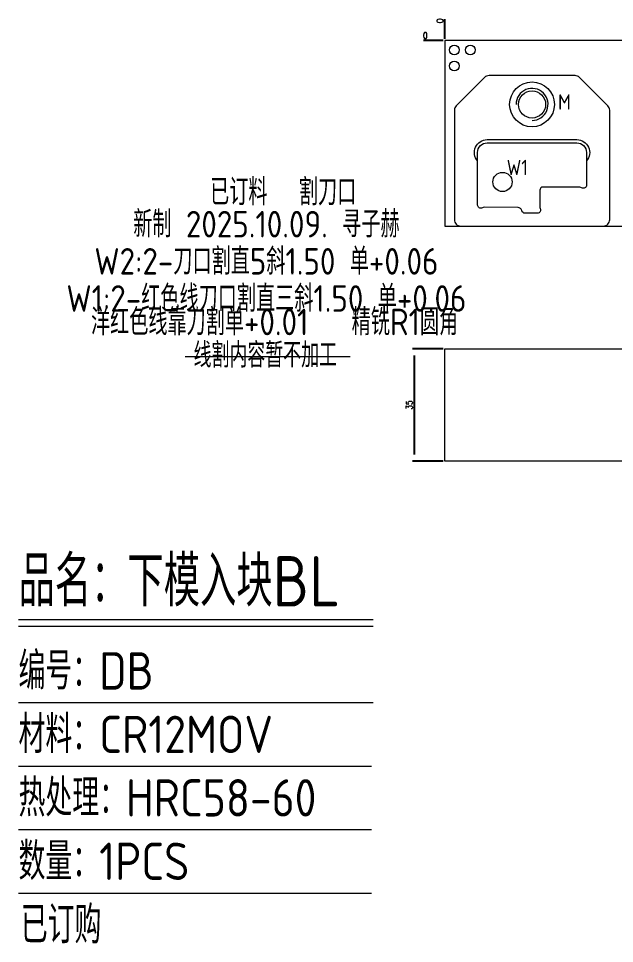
# Model space of a CAD drawing. Header units: millimetres. Extents: x 102521 to 102970, y 653 to 942.
# Drawn here: x 102520.8 to 102706.9, y 652.7 to 941.5 of the extents above; entities that cross this region are included whole.
import ezdxf
from ezdxf.enums import TextEntityAlignment as Align

# ---------------------------------------------------------------- set-up
doc = ezdxf.new("R2010")
doc.units = ezdxf.units.MM
doc.linetypes.add('$TD_AUDIT_GENERATED_(575F8F)', pattern=[0])
doc.linetypes.add('HIDDEN', pattern=[0])
for name, color, linetype in [('DIE_P', 2, 'Continuous'), ('DIE_P_O', 1, '$TD_AUDIT_GENERATED_(575F8F)'), ('DIM', 4, 'Continuous'), ('PRESS', 3, 'Continuous'), ('TEXT', 4, 'Continuous')]:
    doc.layers.add(name, color=color, linetype=linetype)
doc.styles.add('gbenor', font='gbenor.shx', dxfattribs={"bigfont": 'gbcbig.shx'})
doc.styles.get("Standard").update_dxf_attribs({"font": 'txt.shx', "width": 0.85, "bigfont": 'ctxt.shx'})
doc.dimstyles.new('T-2-WX', dxfattribs={"dimtxt": 2, "dimasz": 2, "dimexe": 0.5, "dimexo": 0.5, "dimgap": 0.5, "dimtad": 1, "dimtxsty": 'Standard', "dimblk": 'OPEN30', "dimcen": 0, "dimazin": 3, "dimtfac": 1, "dimtmove": 0, "dimatfit": 3, "dimldrblk": 'OPEN30', "dimlwd": -1, "dimlwe": -1})

# ---------------------------------------------------------------- blocks, each defined once
blk = doc.blocks.new('*D7579')
at = {"layer": 'Defpoints', "color": 0}
for p in [(102653.87, 934.72), (102949.87, 876.72), (102954.87, 876.72)]:
    blk.add_point(p, dxfattribs=at)
at = {"layer": 'DIM', "color": 0}
blk.add_line((102950.37, 876.72), (102958.12, 876.72), dxfattribs=at)
at = {"layer": 'DIM', "color": 0, "lineweight": 5, "insert": (102956.74, 878.22), "char_height": 2, "attachment_point": 5}
blk.add_mtext('58', dxfattribs=at)
blk = doc.blocks.new('_Open30')
blk = doc.blocks.new('*D7580')
at = {"layer": 'Defpoints', "color": 0}
for p in [(102648.87, 934.72), (102653.87, 934.72), (102653.87, 934.72)]:
    blk.add_point(p, dxfattribs=at)
at = {"layer": 'DIM', "color": 0}
blk.add_line((102653.37, 934.72), (102647.23, 934.72), dxfattribs=at)
at = {"layer": 'DIM', "color": 0, "lineweight": 5, "insert": (102647.8, 936.22), "char_height": 2, "attachment_point": 5}
blk.add_mtext('0', dxfattribs=at)
blk = doc.blocks.new('*D7581')
at = {"layer": 'Defpoints', "color": 0}
for p in [(102653.87, 939.72), (102653.87, 934.72), (102653.87, 934.72)]:
    blk.add_point(p, dxfattribs=at)
at = {"layer": 'DIM', "color": 0}
blk.add_line((102653.87, 935.22), (102653.87, 941.36), dxfattribs=at)
at = {"layer": 'DIM', "color": 0, "lineweight": 5, "insert": (102652.37, 940.79), "char_height": 2, "attachment_point": 5, "rotation": 90}
blk.add_mtext('0', dxfattribs=at)
blk = doc.blocks.new('*D7582')
at = {"layer": 'Defpoints', "color": 0}
for p in [(102653.87, 934.72), (102949.87, 876.72), (102949.87, 871.72)]:
    blk.add_point(p, dxfattribs=at)
at = {"layer": 'DIM', "color": 0}
blk.add_line((102949.87, 876.22), (102949.87, 866.85), dxfattribs=at)
at = {"layer": 'DIM', "color": 0, "lineweight": 5, "insert": (102948.37, 869.04), "char_height": 2, "attachment_point": 5, "rotation": 90}
blk.add_mtext('296', dxfattribs=at)
blk = doc.blocks.new('*D7583')
at = {"layer": 'Defpoints', "color": 0}
for p in [(102653.87, 838.35), (102644.29, 803.35), (102653.87, 803.35)]:
    blk.add_point(p, dxfattribs=at)
at = {"layer": 'DIM', "color": 0}
for p, q in [((102653.37, 838.35), (102643.79, 838.35)), ((102644.29, 836.35), (102644.29, 805.35)), ((102653.37, 803.35), (102643.79, 803.35))]:
    blk.add_line(p, q, dxfattribs=at)
at = {"layer": 'DIM', "color": 0, "lineweight": 5, "insert": (102642.79, 820.85), "char_height": 2, "attachment_point": 5, "rotation": 90}
blk.add_mtext('35', dxfattribs=at)

msp = doc.modelspace()

# ---------------------------------------------------------------- linework, layer by layer
at = {"layer": 'DIE_P', "color": 8, "lineweight": 5}
msp.add_line((102572.858, 835.974), (102624.394, 835.974), dxfattribs=at)
at = {"layer": 'DIE_P', "color": 1, "linetype": 'Continuous', "lineweight": 5}
msp.add_lwpolyline([(102694.538, 923.722), (102667.695, 923.722, 0.1989124), (102666.281, 923.137), (102657.452, 914.308, 0.1989124), (102656.867, 912.894), (102656.867, 878.722, 0.4142136), (102658.867, 876.722), (102703.367, 876.722, 0.4142136), (102705.367, 878.722), (102705.367, 912.894, 0.1989124), (102704.781, 914.308), (102695.952, 923.137, 0.1989124)], format="xyb", close=True, dxfattribs=at)
at = {"layer": 'DIE_P', "lineweight": 5}
msp.add_lwpolyline([(102681.117, 909.722, 2.4142136), (102676.117, 914.722)], format="xyb", dxfattribs=at)
at = {"layer": 'DIE_P', "color": 3, "linetype": 'Continuous', "lineweight": 5}
msp.add_lwpolyline([(102664.117, 897.077, -0.6457513), (102667.117, 903.722), (102695.117, 903.722, -0.6457513), (102698.117, 897.077)], format="xyb", dxfattribs=at)
at = {"layer": 'DIE_P', "color": 6, "linetype": 'Continuous', "lineweight": 5}
msp.add_lwpolyline([(102664.117, 897.077), (102664.117, 899.722, -0.4142136), (102667.117, 902.722), (102695.117, 902.722, -0.4142136), (102698.117, 899.722), (102698.117, 897.077)], format="xyb", dxfattribs=at)
at = {"layer": 'DIE_P', "color": 1, "linetype": 'Continuous', "lineweight": 5}
msp.add_lwpolyline([(102698.117, 899.722), (102698.117, 897.077), (102698.117, 890.516), (102698.117, 889.516, -0.5901487), (102696.584, 888.67, 0.1395991), (102696.058, 888.823), (102684.551, 888.904, 0.4143318), (102683.544, 887.91), (102683.51, 882.782, 0.1411801), (102683.66, 882.249, -0.5876789), (102682.81, 880.722), (102678.919, 880.722, -0.3417167), (102677.951, 881.471), (102677.916, 881.606, 0.3394434), (102676.764, 882.505), (102666.165, 882.591, 0.1395991), (102665.637, 882.446, -0.5850641), (102664.117, 883.3), (102664.117, 884.5), (102664.117, 897.077), (102664.117, 899.722)], format="xyb", dxfattribs=at)
at = {"layer": 'DIE_P', "linetype": 'Continuous', "lineweight": 5, "ltscale": 10}
msp.add_circle((102681.117, 914.722), 7, dxfattribs=at)
at = {"layer": 'DIE_P', "lineweight": 5}
msp.add_circle((102681.117, 914.722), 4.25, dxfattribs=at)
at = {"layer": 'DIE_P_O', "color": 3, "lineweight": 5}
msp.add_circle((102671.906, 890.5), 3, dxfattribs=at)
at = {"layer": 'DIM', "color": 4, "linetype": 'Continuous', "lineweight": 5}
for p, q in [((102520.799, 753.849), (102631.516, 753.849)), ((102520.799, 751.808), (102631.516, 751.808)), ((102520.799, 727.905), (102631.516, 727.905)), ((102520.799, 708.083), (102631.035, 708.083)), ((102520.799, 688.261), (102631.035, 688.261)), ((102520.799, 668.439), (102631.035, 668.439))]:
    msp.add_line(p, q, dxfattribs=at)
at = {"layer": 'PRESS', "color": 8, "linetype": 'HIDDEN', "lineweight": 5}
msp.add_lwpolyline([(102653.867, 934.722), (102653.867, 876.722), (102949.867, 876.722), (102949.867, 934.722)], close=True, dxfattribs=at)
at = {"layer": 'PRESS', "color": 2, "lineweight": 5}
msp.add_lwpolyline([(102653.867, 838.346), (102949.867, 838.346), (102949.867, 803.346), (102653.867, 803.346)], close=True, dxfattribs=at)
at = {"layer": 'TEXT', "color": 4, "lineweight": 5}
for centre in [(102656.867, 931.722), (102661.867, 931.722), (102656.867, 926.722)]:
    msp.add_circle(centre, 1.5, dxfattribs=at)

# ---------------------------------------------------------------- texts
at = {"layer": 'DIM', "color": 8, "linetype": 'Continuous', "lineweight": 5, "style": 'gbenor'}
msp.add_text('线割内容暂不加工', height=7.7733, dxfattribs=at).set_placement((102575.462, 832.542))
at = {"layer": 'DIM', "color": 3, "linetype": 'Continuous', "lineweight": 5, "style": 'gbenor'}
for s, height, p in [('品名：下模入块BL', 15.741, (102520.799, 757.93)), ('编号：DB', 11.66, (102520.799, 731.986)), ('材料：CR12MOV', 11.66, (102520.799, 712.164)), ('热处理：HRC58-60', 11.65997, (102520.799, 692.342)), ('数量：1PCS', 11.66, (102520.799, 672.52)), ('已订购', 11.66, (102521.508, 652.698))]:
    msp.add_text(s, height=height, dxfattribs=at).set_placement(p)
at = {"layer": 'TEXT', "color": 4, "lineweight": 5, "style": 'gbenor'}
for s, p in [('M', (102691.251, 915.471)), ('W1', (102676.511, 895.024))]:
    msp.add_text(s, height=4.8, dxfattribs=at).set_placement(p, align=Align.MIDDLE_CENTER)
at = {"layer": 'TEXT', "color": 6, "lineweight": 5, "style": 'gbenor'}
for s, p in [('已订料', (102589.579, 887.789)), ('割刀口', (102617.295, 887.789)), ('新制 2025.10.09. 寻子赫', (102598.194, 877.752)), ('W2:2-刀口割直5斜1.50 单+0.06', (102598.194, 866.146)), ('W1:2-红色线刀口割直三斜1.50 单+0.06', (102598.194, 854.541))]:
    msp.add_text(s, height=8.2944, dxfattribs=at).set_placement(p, align=Align.MIDDLE)
msp.add_text('洋红色线靠刀割单+0.01   精铣R1圆角', height=8.2944, dxfattribs=at).set_placement((102543.424, 842.64))

# ---------------------------------------------------------------- dimensions: what is measured, and where the dimension line sits
at = {"layer": 'DIM', "color": 4, "lineweight": 5}
for feature_location, offset, dtype, origin, picture, middle in [((102653.866700219, 934.722352527), (0, 5), 1, (102653.866700219, 934.722352527), '*D7581', (102652.366700219, 940.789019194)), ((102653.866700219, 934.722352527), (-5, 0), 0, (102653.866700219, 934.722352527), '*D7580', (102647.800033552, 936.222352527)), ((102949.867, 876.722), (5, 0), 0, (102653.867, 934.722), '*D7579', (102956.743, 878.222)), ((102949.867, 876.722), (0, -5), 1, (102653.867, 934.722), '*D7582', (102948.367, 869.037))]:
    dim = msp.add_ordinate_dim(feature_location=feature_location, offset=offset, dtype=dtype, origin=origin, dimstyle='T-2-WX', dxfattribs=at)
    dim.commit()
    dim.dimension.update_dxf_attribs({"geometry": picture, "text_midpoint": middle})
dim = msp.add_linear_dim(base=(102644.293, 803.346), p1=(102653.867, 838.346), p2=(102653.867, 803.346), angle=90, dimstyle='T-2-WX', dxfattribs=at)
dim.commit()
dim.dimension.update_dxf_attribs({"geometry": '*D7583', "text_midpoint": (102642.793, 820.846)})

doc.saveas('drawing.dxf')
